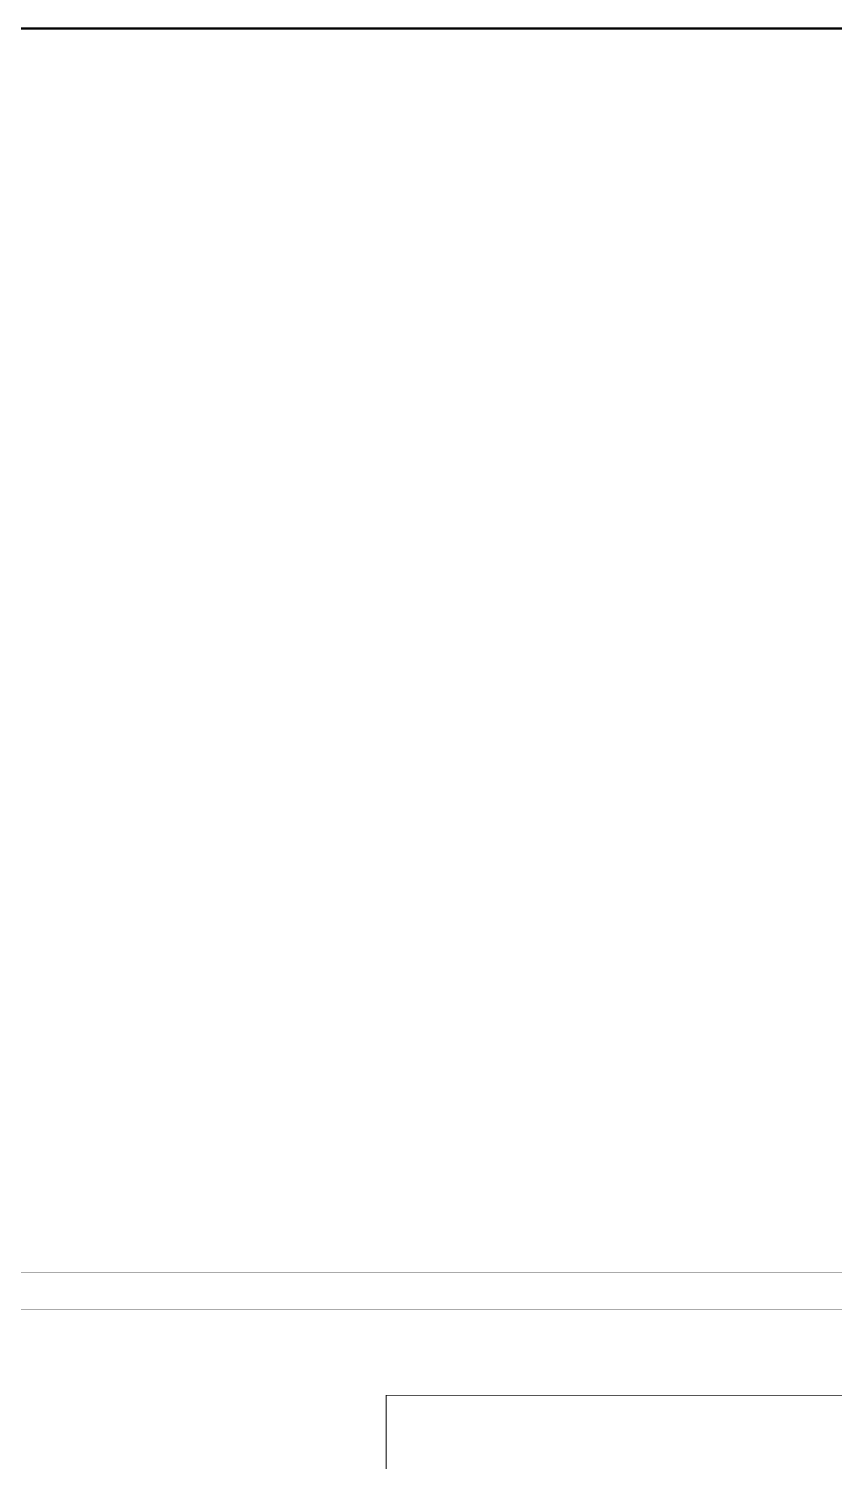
# Model space of a CAD drawing. Header units: millimetres. Extents: x 1112055 to 3390982, y -148532 to 766891.
# Drawn here: x 2819326 to 2833633, y 372833 to 398271 of the extents above; entities that cross this region are included whole.
import ezdxf

# ---------------------------------------------------------------- set-up
doc = ezdxf.new("R2010")
doc.units = ezdxf.units.MM
doc.layers.add('B TITLE BLOCK', color=250, linetype='Continuous', lineweight=0)

# ---------------------------------------------------------------- blocks, each defined once
blk = doc.blocks.new('A$C11c4a682')
at = {"layer": 'B TITLE BLOCK', "color": 250, "lineweight": 0, "const_width": 5.55}
blk.add_lwpolyline([(0, 4384.4), (6657.5, 4384.4), (6657.5, 0), (0, 0)], close=True, dxfattribs=at)

msp = doc.modelspace()

# ---------------------------------------------------------------- linework, layer by layer
at = {"color": 3, "lineweight": 50}
msp.add_lwpolyline([(2725410.3, 398271.2), (3390982, 398271.2), (3390982, 186588.4), (2725410.3, 186588.4)], close=True, dxfattribs=at)
at = {"layer": 'B TITLE BLOCK', "color": 250, "lineweight": 0}
msp.add_line((2825672.1, 374006.1), (2825672.1, 209167.3), dxfattribs=at)
at = {"layer": 'B TITLE BLOCK', "color": 1, "const_width": 8.39}
msp.add_lwpolyline([(2747079.1, 376187.5), (2844627.4, 376187.5), (2844627.4, 208514.6), (2747079.1, 208514.6)], close=True, dxfattribs=at)
at = {"layer": 'B TITLE BLOCK', "color": 250, "lineweight": 0, "const_width": 8.39}
msp.add_lwpolyline([(2747731.8, 375534.8), (2843974.7, 375534.8), (2843974.7, 209167.3), (2747731.8, 209167.3)], close=True, dxfattribs=at)

# ---------------------------------------------------------------- block references
at = {"lineweight": 0, "xscale": 2.749167295106109, "yscale": 2.749167295106109, "zscale": 2.749167295106109}
msp.add_blockref('A$C11c4a682', (2825672.1, 361952.5), dxfattribs=at)

doc.saveas('drawing.dxf')
